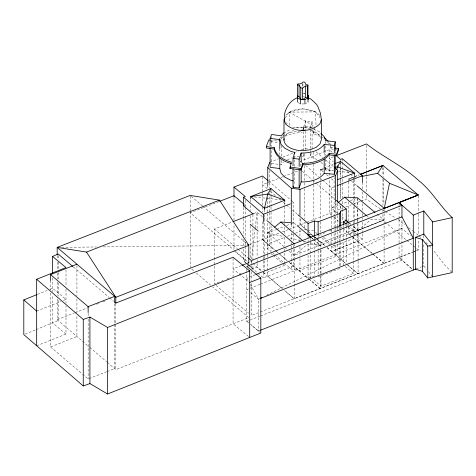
<?xml version="1.0" encoding="UTF-8"?>
<svg xmlns="http://www.w3.org/2000/svg" width="476" height="476" viewBox="0 0 476 476"><rect width="100%" height="100%" fill="white"/><g stroke="black" fill="none" stroke-linecap="round" stroke-linejoin="round"><path stroke-width="0.36" stroke-dasharray="2.38 1.78" d="M251.501 259.105L255.184 228.355M255.267 227.623L257.111 212.254L253.827 213.534M334.104 216.544L334.104 181.047L334.92 177.518M293.918 183.98L294.632 181.308L294.632 170.182M303.599 130.959L303.599 127.253L305.699 120.773L312.089 121.743L310.209 127.949L310.209 152.421M316.951 159.537L310.209 156.866L311.465 152.731M302.165 156.265L303.599 156.176L304.438 153.581M320.491 136.66L313.214 133.589L313.214 132.144L314.791 127.645M313.214 133.589L314.791 129.091M270.838 165.345L271.564 163.393L271.564 150.041M271.034 225.57L271.034 251.453L267.756 248.567L269.731 243.26L269.731 224.684M284.184 262.972L291.3 269.214L299.963 270.374L335.657 256.445L337.662 251.298L337.662 243.123M303.093 128.99L304.224 126.253L312.678 127.366M303.658 129.067L304.224 126.253M285.189 118.036L289.194 112.14C298.744 107.386 311.893 107.445 319.753 115.353M271.564 163.393L281.28 164.75L283.559 161.929M285.755 115.24L289.194 112.14L302.296 108.861L315.594 111.884L320.027 117.709M289.128 251.03L294.204 255.332L358.077 230.432L371.084 219.46L384.096 220.061L375.635 212.962M337.758 213.361L331.552 208.149L337.883 202.83M294.204 255.332L307.228 244.474L320.253 245.182L320.253 249.591M267.708 254.184L267.708 232.859L272.932 228.528M279.293 138.772C284.892 133.179 293.127 131.519 300.767 131.168M270.939 141.675L276.621 142.395L283.559 136.737M305.544 103.601L306.788 102.899M283.559 133.006L290.937 129.174M287.248 160.013L291.55 157.782M259.872 330.475L258.486 331.016L258.486 299.208L259.819 298.547M266.459 295.275L401.958 228.432L410.58 235.906M37.491 294.364L47.076 290.467M49.813 289.354L52.556 288.242L66.003 299.392L63.278 300.481M25.168 334.081L35.438 329.904M36.122 329.624L58.191 320.532L58.191 299.101M284.922 136.196L294.103 133.197L302.242 132.489M300.642 166.356L300.642 161.18L329.344 149.726L333.271 153.117M36.676 311.09L60.547 301.57M297.238 226.13L306.11 222.625M306.794 222.351L343.113 208M36.676 345.796L66.003 334.098L66.003 306.014M348.831 181.195L348.831 178.964L359.154 174.882M358.077 260.58L358.077 230.432L352.996 226.165L358.077 230.432L384.096 220.061M294.204 259.009L294.204 298.714L284.648 290.598L294.204 298.714L413.501 251.84M356.667 185.527L348.831 178.964L359.071 174.9M322.561 180.13L331.552 187.901L334.979 186.544M331.552 208.149L340.025 204.787M340.453 204.62L347.986 201.634M350.449 200.658L355.637 198.605M50.575 293.079L50.575 346.939L76.922 336.502L76.922 315.844M348.831 227.23L348.831 233.918L382.948 220.382L406.314 239.934M327.054 247.645L331.552 251.53L357.571 241.219L372.244 253.512M331.552 187.901L331.552 251.53L362.409 239.297L362.409 233.377M251.322 283.589L251.322 315.517L412.109 252.405M412.799 252.131L418.285 249.954L418.285 239.559M320.378 175.335L320.378 169.42L323.079 168.355M323.751 168.088L333.194 164.363M340.566 223.042L342.298 222.363L342.298 200.087M252.078 261.134L250.721 261.663L252.375 263.061M323.079 233.43L325.102 232.633M329.148 231.033L332.522 229.706M336.568 228.111L338.591 227.308M317.76 240.005L321.002 242.778L353.543 229.979L353.543 273.367L321.002 286.159L312.899 279.222M255.088 274.694L246.818 277.948L248.585 281.167M263.395 272.361L264.501 273.289L284.761 265.293L284.761 263.817M333.004 245.194L334.104 246.122L354.418 238.125L354.418 236.643M259.92 284.356L246.818 289.515L248.484 290.901M260.604 284.089L401.958 228.432M250.709 292.746L258.486 299.208L259.872 298.66M414.185 251.572L418.285 249.954L415.435 247.568M259.92 316.171L246.818 321.33L246.818 271.576M260.604 315.903L401.958 260.247L412.198 269.118L399.078 257.575L399.078 244.95M416.095 268.946L421.165 266.953M421.873 266.673L423.795 265.917L423.795 243.641M269.731 162.274L278.621 158.788M282.726 157.181L293.662 152.891M294.346 152.623L298.446 151.011M301.183 149.94L304.598 148.595L308.156 149.113M214.331 259.444L214.331 228.998L232.312 221.959M269.731 243.26L284.773 237.357M287.51 236.286L301.183 230.919M223.303 280.441L214.331 283.952L214.331 260.188M226.737 279.091L228.819 278.276M239.142 274.236L241.243 273.414M251.548 269.38L257.111 267.203L261.044 270.546M218.924 201.592L190.162 212.79L233.573 249.733M278.18 178.595L262.52 184.694L267.018 188.514M280.899 177.536L282.94 176.745M283.625 176.477L297.916 170.914M57.185 299.041L57.185 319.693L74.5 312.928M75.196 312.661L89.738 306.978M96.664 304.271L98.74 303.462M102.899 301.838L104.976 301.022M249.614 244.634L279.537 233.02M282.262 231.961L288.391 229.575M289.069 229.307L296.56 226.397M241.272 265.626L233.067 268.821L248.549 281.56M107.344 362.385L115.823 369.602L248.793 317.641L212.712 286.933M333.474 156.794L329.344 158.401L333.271 161.792M345.868 206.929L351.371 204.781M354.126 203.71L360.32 201.3M361.01 201.033L366.514 198.891L374.654 205.299L380.342 208.726M82.538 374.178L88.143 378.955L106.523 371.81M107.207 371.542L114.692 368.632L114.692 303.706M292.442 203.068L293.829 202.538L293.829 231.604M284.059 246.723L267.708 232.859L276.199 229.581M276.645 229.414L284.035 226.558M286.653 225.553L293.829 222.78L296.078 224.69M257.873 273.176L263.371 277.907L293.829 266.161L293.829 244.843M339.715 268.535L318.123 276.806L316.005 276.294M243.587 205.918L245.313 205.269M245.313 242.397L245.313 260.217L243.587 260.872L243.587 248.99M292.936 157.413L295.709 156.681L299.297 156.449M348.831 178.964L355.31 177.703M323.127 171.747L320.378 169.42L333.105 167.528M295.709 127.758L303.599 127.253M289.622 125.206L289.194 112.14L315.594 111.884L316.046 125.7M61.642 247.347L96.551 246.973M103.233 246.901L245.824 245.372M292.627 127.36L313.898 127.169M303.539 93.469L305.003 93.474M301.986 103.935L304.188 103.952M291.871 222.667L293.829 222.78M303.539 93.623L304.777 93.718M303.141 96.771L304.444 96.908M320.378 169.42L333.414 170.813M338.484 171.354L350.794 172.663M254.345 196.981L265.935 198.212M266.655 198.29L280.418 199.759M329.749 142.871L331.076 147.602L333.117 147.84M330.124 145.668L331.076 149.047L333.117 149.285M335.842 149.607L337.198 149.767M324.912 167.6L325.59 169.593L333.164 170.515M270.231 140.14L276.621 140.95L276.621 142.395M304.224 127.699L310.566 128.532M306.734 229.89L304.598 229.581L304.598 222.149M307.442 229.991L313.839 230.925M267.708 232.859L283.541 236.572M290.021 238.089L300.1 240.457M303.7 241.296L306.574 241.975M310.173 242.82L320.253 245.182L313.505 239.458M214.331 228.998L237.31 248.609M310.822 130.359L315.594 132.126L319.753 135.595L320.824 138.338M313.583 129.282L318.974 131.418L320.413 132.852M313.214 132.144L320.491 135.214M321.151 136.939L323.133 137.778M289.194 112.14L314.815 126.438M298.03 102.471L299.898 103.566M382.871 210.249L384.763 211.392M385.393 211.772L395.502 217.865M397.984 219.46L404.999 224.91M408.509 227.635L412.603 230.812M413.192 231.271L418.452 235.358M248.549 336.508L233.067 323.775L233.067 257.992M346.814 224.44L347.932 225.362M348.492 225.826L353.543 229.979M353.543 273.367L343.446 265.049L343.446 240.785M66.003 334.098L52.556 322.948L52.556 294.864M258.486 331.016L250.709 324.561L260.818 333.027M406.885 240.416L412.585 245.182M413.156 245.658L414.864 247.092M349.069 222.893L350.758 224.309M348.831 233.918L351.11 235.822M351.675 236.298L372.155 253.44M372.72 253.922L384.096 263.442L384.096 212.207M346.814 264.394L358.077 273.813L358.077 261.312M367.216 216.211L368.323 217.139M341.708 216.681L345.094 219.525M349.61 223.321L350.741 224.267M372.809 253.988L384.096 263.442M331.552 251.53L345.659 263.383M347.914 265.281L358.077 273.813M311.953 238.22L313.059 239.148M313.613 239.612L320.253 245.182M308.632 278.817L320.253 288.563L320.253 276.062M347.188 171.538L349.908 173.829M350.455 174.287L353.716 177.042L353.716 179.268M345.088 224.714L356.822 234.591M357.381 235.061L362.409 239.297M340.614 226.511L342.274 227.903M342.827 228.373L351.657 235.804M352.21 236.269L354.418 238.125M245.313 260.217L233.99 250.673L233.99 224.684M252.929 263.525L261.193 270.505M326.417 174.537L329.166 176.864M331.361 178.72L334.104 181.047M268.672 181.225L290.473 199.694M291.032 200.17L293.829 202.538M320.378 234.495L321.478 235.424M323.674 237.286L330.808 243.331M311.822 238.03L312.946 238.982M303.367 241.195L304.467 242.129M284.618 247.205L286.873 249.115M262.52 221.822L262.52 239.642L275.937 251.007M276.496 251.483L278.174 252.905M280.412 254.797L287.123 260.479M289.354 262.377L308.448 278.555M309.007 279.031L320.253 288.563M271.034 253.666L272.683 255.065M273.23 255.529L282.018 262.972M282.565 263.436L284.761 265.293M282.363 288.676L267.708 276.241L267.708 259.331M270.398 191.382L275.455 195.684M279.959 199.509L281.084 200.461M283.333 202.371L290.08 208.107M292.329 210.023L297.393 214.325M262.437 216.776L257.111 212.254L257.111 228.593M262.966 217.217L266.733 220.43M262.52 239.642L274.896 250.156M275.455 250.632L278.27 253.024M278.835 253.5L287.272 260.67M289.521 262.579L308.079 278.353L314.594 275.955L314.594 241.052M191.275 196.386L202.562 205.989M202.984 206.352L246.562 243.438M263.293 272.456L282.405 288.688M235.828 251.655L247.669 261.735M191.852 269.178L194.107 271.1M196.362 273.016L210.457 285.011M73.447 267L109.04 297.31M109.605 297.792L113.562 301.153M57.185 319.693L81.997 340.81M82.485 341.221L89.321 347.046M89.833 347.474L106.779 361.903M237.875 249.085L248.139 257.843M249.079 265.56L243.587 260.872L245.783 262.764M249.632 266.024L252.929 268.839L252.929 265.126M216.015 285.386L248.52 313.125M50.575 346.939L81.979 373.702M316.058 151.838L322.704 157.526M325.477 159.894L333.23 166.529M302.331 171.3L311.905 179.511M312.464 179.993L315.285 182.409M315.844 182.891L334.991 199.313M315.505 232.342L317.165 233.764M317.718 234.24L319.937 236.138M322.151 238.03L337.662 251.298M300.642 218.865L300.642 224.803L306.836 230.116M307.401 230.598L310.215 233.014M314.719 236.881L315.844 237.845M316.409 238.327L324.852 245.568M327.107 247.502L345.689 263.436M313.982 236.762L315.6 238.155M337.198 165.184L338.882 166.636M331.588 215.289L329.344 213.355L329.344 179.196M333.837 217.229L338.323 221.102M246.336 263.234L247.984 264.656M248.531 265.132L257.326 272.7M300.642 161.18L302.325 162.637M305.699 165.553L318.623 176.727M320.872 178.673L321.996 179.642M300.642 224.803L306.824 230.152M309.073 232.092L310.197 233.067M314.69 236.953L315.814 237.923M316.379 238.411L324.805 245.699M273.23 253.369L274.325 254.327M274.872 254.809L283.636 262.49M399.078 257.575L401.958 260.247L401.958 219.406M419.041 235.81L421.153 237.857M425.919 242.462L428.567 245.021M429.096 245.533L432.095 248.722M327.714 142.306L329.237 143.811M320.889 162.251L323.281 164.648M451.682 272.046L444.959 265.269L433.874 251.007M423.795 265.917L426.591 269.374M428.448 271.677L432.172 276.288M286.183 122.719L287.064 123.885M250.352 284.392L258.486 299.208M383.007 167.659L383.245 176.566M383.323 179.535L383.977 204.037M357.571 197.837L357.708 206.727M357.756 209.69L357.881 217.835M357.892 218.579L358.077 230.432M423.795 235.471L423.795 240.023M418.285 195.743L418.285 213.563M418.285 214.307L418.285 235.102M399.078 204.109L399.078 207.078M399.078 207.822L399.078 218.96M399.078 219.704L399.078 244.206M384.096 208.494L384.096 211.463M382.948 167.659L382.948 175.828M382.948 178.797L382.948 205.531M382.948 209.987L382.948 211.469M382.948 214.438L382.948 220.382L353.716 231.99L353.716 225.309M366.514 145.424L366.514 172.157M366.514 172.901L366.514 175.87M366.514 176.614L366.514 192.209M366.514 195.178L366.514 198.891M362.409 182.326L362.409 188.984M362.409 191.947L362.409 200.824M362.409 203.782L362.409 210.44M362.409 213.403L362.409 217.098M362.409 217.841L362.409 219.317M362.409 222.28L362.409 232.639M357.571 198.569L357.571 206.661M357.571 209.601L357.571 219.162M357.571 219.894L357.571 234.603M357.571 235.334L357.571 241.219M354.418 175.269L354.418 198.195M354.418 198.932L354.418 205.584M354.418 206.328L354.418 220.376M354.418 221.114L354.418 235.906M353.716 180.011L353.716 203.776M353.716 206.745L353.716 218.627M353.716 221.596L353.716 224.565M348.831 181.933L348.831 197.528M348.831 201.985L348.831 226.493M346.254 222.012L346.254 263.924M343.446 225.344L343.446 229.021M343.446 229.753L343.446 240.047M342.298 158.734L342.298 161.691M342.298 162.435L342.298 178.548M342.298 179.291L342.298 199.343M340.614 162.917L340.614 168.093M340.614 168.831L340.614 176.965M340.614 179.928L340.614 185.105M340.614 185.842L340.614 198.415M340.614 205.805L340.614 210.243M340.566 159.412L340.566 160.894M340.566 161.632L340.566 166.814M340.566 167.552L340.566 177.173M340.566 177.911L340.566 183.087M340.566 183.831L340.566 198.629M340.566 205.965L340.566 209.726M340.59 226.82L340.59 229.789M340.59 230.533L340.59 239.446M340.59 242.415L340.59 266.179M339.715 226.951L339.715 229.92M339.715 230.664L339.715 241.802M339.715 242.546L339.715 266.304M337.662 203.008L337.662 214.896M337.662 215.634L337.662 226.778M337.662 227.522L337.662 231.241M337.662 231.979L337.662 242.385M335.657 202.954L335.657 213.355M335.657 216.324L335.657 227.469M335.657 228.212L335.657 231.931M335.657 232.669L335.657 256.445M335.229 151.487L335.229 152.969M334.104 217.282L334.104 230.592M334.104 233.549L334.104 243.902M334.104 244.64L334.104 246.122M331.076 147.602L331.076 149.047M329.344 149.726L329.344 152.683M329.344 156.384L329.344 178.452M325.59 141.414L325.59 145.12M325.59 145.864L325.59 155.503M325.59 159.21L325.59 169.593M324.186 152.618L324.186 157.068M321.002 242.778L321.002 247.193M321.002 250.132L321.002 286.159M320.378 178.292L320.378 181.993M320.378 182.73L320.378 221.185M320.378 221.923L320.378 232.276M320.253 250.328L320.253 275.33M318.123 235.965L318.123 250.073M318.123 250.816L318.123 274.581M314.594 236.596L314.594 240.309M313.839 152.171L313.839 160.341M313.839 164.059L313.839 180.404M313.839 181.148L313.839 184.117M313.839 184.861L313.839 219.781M312.089 121.743L312.089 129.157M312.089 129.9L312.089 150.666M310.739 238.399L310.739 277.371L308.079 278.353L308.079 253.851M310.209 153.159L310.209 156.866M308.079 236.025L308.079 253.107M305.699 120.773L305.699 130.418M305.699 131.156L305.699 149.696M304.598 153.796L304.598 162.715M304.598 165.684L304.598 182.028M304.598 182.772L304.598 187.972M304.598 188.716L304.598 219.174M303.599 131.703L303.599 150.243M303.599 153.207L303.599 156.176M302.92 84.175L302.92 86.34M302.421 83.681L302.421 86.572M301.141 160.406L301.141 164.857M299.963 218.365L299.963 226.54M299.963 229.509L299.963 239.166M299.963 239.91L299.963 242.141M299.963 246.598L299.963 255.511M299.963 258.486L299.963 270.374M294.632 156.092L294.632 159.061M294.632 159.799L294.632 166.475M294.204 244.503L294.204 245.991M294.204 248.96L294.204 258.272M293.829 234.347L293.829 241.897M291.3 224.636L291.3 229.093M291.3 232.812L291.3 239.499M291.3 242.468L291.3 245.438M291.3 246.181L291.3 249.156M291.3 249.9L291.3 261.044M291.3 261.782L291.3 269.214M284.761 202.443L284.761 226.106M284.761 226.844L284.761 234.24M284.761 237.197L284.761 246.068M284.761 249.025L284.761 263.079M281.28 136.57L281.28 141.021M281.28 145.472L281.28 156.592M281.28 160.299L281.28 164.75M279.781 148.518L279.781 154.45M271.564 136.695L271.564 146.334M271.034 190.073L271.034 195.249M271.034 195.993L271.034 206.34M271.034 207.084L271.034 211.517M271.034 212.26L271.034 222.613M269.731 170.45L269.731 188.282M269.731 192.738L269.731 212.052M269.731 212.796L269.731 220.971M267.756 185.414L267.756 188.389M267.756 197.302L267.756 212.903M267.756 213.647L267.756 220.334M267.756 223.303L267.756 248.567M267.708 254.916L267.708 258.593M264.501 209.696L264.501 214.135M264.501 214.872L264.501 255.547M264.501 256.284L264.501 259.979M264.501 260.723L264.501 273.289M263.371 221.679L263.371 256.451M263.371 257.189L263.371 260.146M263.371 260.89L263.371 269.767M263.371 272.724L263.371 277.907M262.52 176.757L262.52 190.811M262.52 191.554L262.52 193.774M262.52 194.511L262.52 212.266M257.111 232.306L257.111 256.808M257.111 259.777L257.111 262.746M257.111 263.49L257.111 267.203M252.929 214.628L252.929 225.767M252.929 228.742L252.929 260.67M251.322 261.306L251.322 265.019M251.322 265.763L251.322 268.732M251.322 271.707L251.322 280.614M250.721 199.551L250.721 201.77M250.721 205.465L250.721 210.642M250.721 215.818L250.721 225.434M250.721 226.171L250.721 257.968M248.793 263.436L248.793 264.918M246.818 269.351L246.818 270.832M245.313 200.289L245.313 206.757M245.313 207.494L245.313 215.664M245.313 216.407L245.313 238.024M243.587 207.405L243.587 217.96M243.587 218.698L243.587 235.715M243.587 239.333L243.587 246.074M233.99 197.213L233.99 220.34M190.162 196.171L190.162 210.927M190.162 211.665L190.162 267.738M115.823 303.819L115.823 369.602M88.143 313.291L88.143 316.243M88.143 319.194L88.143 378.955M76.922 265.673L76.922 295.923M76.922 298.874L76.922 312.155M66.003 269.797L66.003 286.058M66.003 289.015L66.003 303.087M58.191 255.493L58.191 259.188M58.191 262.145L58.191 269.535M58.191 272.492L58.191 279.882M58.191 282.839L58.191 296.143M57.185 255.511L57.185 258.462M57.185 262.151L57.185 269.529M57.185 273.218L57.185 279.12M57.185 282.072L57.185 295.352M52.556 277.865L52.556 291.907M50.575 280.537L50.575 290.128M302.296 129.103A18.653 10.77 0 0 1 303.742 129.121M285.261 135.928A18.612 10.746 0 0 1 293.746 130.388M248.484 322.716L246.818 321.33L248.496 322.734"/><path stroke-width="0.71" d="M297.458 95.224L297.411 97.764L300.517 99.591L304.926 99.621L308.031 97.854L308.079 95.307L308.079 99.645M361.79 176.435L377.635 173.341L389.487 183.272L384.239 208.369L357.226 185.997M267.75 194.089L264.501 208.22L264.501 209.696M336.716 169.748L337.371 166.921L340.614 161.441L354.418 173.05L354.418 175.269M334.307 152.772L334.307 145.358L335.229 141.842L325.59 140.67L324.233 136.683L320.889 133.334M293.026 168.784L293.026 187.324L299.136 188.044L301.141 181.915C309.436 182.064 318.801 180.285 324.186 173.383L334.307 174.281L335.229 170.765L335.229 155.194M293.026 165.815L293.026 158.401L294.632 152.385L290.776 151.344L284.713 148.161L281.03 144.276L279.781 139.617L270.112 138.373L270.112 145.787M293.026 187.324L293.383 185.985M335.158 148.078L338.561 148.482L336.532 154.278L329.243 153.427C322.674 160.727 312.345 163.137 302.873 163.363L302.873 164.809L301.118 170.039L289.973 168.468L291.3 162.09C283.952 160.192 275.747 155.735 274.241 147.643L266.304 146.56L266.304 148.006L274.241 149.089C275.747 157.181 283.952 161.638 291.3 163.536M289.973 168.468L290.538 166.35M284.41 118.429L283.988 119.803L283.988 140.051A18.772 10.841 0 0 0 302.998 150.684L310.132 149.767L316.094 147.399L320.05 143.841L321.354 139.706L321.354 119.458L320.443 113.211L317.891 106.63L316.486 104.268L311.804 99.835L310.257 98.699L307.853 97.812M321.354 119.458L320.05 123.593C311.316 132.715 294.513 132.673 285.54 123.915C281.453 114.555 287.903 100.888 297.684 97.675M299.136 166.54L299.136 159.127L301.141 152.992C309.436 153.141 318.801 151.362 324.186 144.46L334.307 145.358M301.118 170.039L301.118 168.593L302.873 163.363M302.873 164.809C312.345 164.583 322.674 162.173 329.243 154.873L336.532 155.723L338.561 149.928L338.561 148.482M270.112 138.373L271.564 134.47L281.28 135.827L283.559 133.006M339.715 226.207L339.715 213.581L340.59 211.225L346.254 208.97L346.254 220.852M267.756 185.414L267.756 167.582L269.731 162.274M266.304 146.56L268.809 139.962L270.231 140.14M297.411 84.811L299.041 85.085L299.041 96.652L300.767 99.419L302.569 99.674L305.479 97.538L307.555 97.639L307.555 86.067L307.954 85.025L305.901 84.651L304.777 82.152L302.92 82.003L302.421 82.961L299.517 84.032L297.762 83.913L297.411 84.811L297.411 102.108M307.555 97.639L307.954 96.598L307.954 85.025M335.657 202.211L335.657 175.465L337.662 170.319L334.89 167.951M297.762 95.48L297.411 96.378L299.041 96.652M284.761 201.699L284.761 200.223L271.034 188.597L267.762 194.047L250.721 196.594L250.721 198.813M377.635 173.341L382.948 165.422L418.285 194.999L399.078 202.621L401.958 205.299L401.958 217.181M338.442 202.359L344.582 197.195L357.571 197.814L375.07 212.498M274.61 227.135L280.769 222.036L290.568 222.59M299.041 85.085L300.767 87.846L302.569 88.108L305.479 85.966L307.555 86.067M260.479 298.22L261.812 297.565M52.556 273.432L52.556 256.433L58.191 254.017L72.882 266.524M401.958 205.299L246.818 266.381L260.818 278.079L260.818 333.027L107.582 393.997L89.922 383.596L83.258 385.971L23.8 334.634L23.8 299.928L36.807 294.644M343.446 224.607L343.446 221.667L346.254 220.537L348.503 222.423M36.676 345.796L36.676 279.275L66.003 267.577L52.556 256.433M36.676 279.275L83.258 319.45L89.922 317.075L107.582 327.476L249.698 270.933L249.698 337.454M249.698 282.5L260.818 278.079M50.575 280.537L50.575 274.634L76.922 264.198M337.038 185.729L362.409 175.668L362.409 182.326M271.034 188.597L250.721 196.594L264.501 208.22L284.761 200.223L267.792 194.071M334.545 163.833L340.614 161.441M337.49 179.714L354.418 173.05L337.413 166.903M384.096 208.494L418.285 194.999L389.487 183.272M255.779 274.42L401.958 216.883L413.275 238.238L260.562 298.387M399.078 202.621L413.275 215.104L423.795 210.969L432.636 221.911L432.636 276.865L427.728 277.936L422.343 271.266L415.459 269.202L415.459 237.387L423.795 234.103L432.636 245.051L427.728 246.122L422.343 239.452L415.459 237.387M260.562 330.201L415.905 269.017M232.942 221.715L253.66 213.605M418.285 194.999L251.322 260.568L248.52 258.176M57.185 254.773L57.185 247.395L86.507 252.101L219.478 200.14L248.793 245.336L248.793 263.044M219.609 201.324L233.99 195.725L244.182 204.317M267.756 167.582L291.3 188.234L299.963 189.388L335.657 175.465M241.957 265.358L248.793 262.692M336.229 155.723L366.514 143.942C383.311 157.27 403.279 166.005 419.041 180.862C432.202 191.221 440.008 206.352 452.2 217.615L452.2 272.57L432.636 276.865M50.575 274.634L88.143 306.651L114.692 296.328L114.692 302.23M233.99 196.665L233.99 187.05L262.52 176.013L268.113 180.749M233.99 187.05L245.313 196.594L243.587 197.242L263.371 214.277L290.366 203.871M297.958 214.801L308.079 223.405L314.594 221.001L318.123 221.858L339.715 213.581M304.378 130.091L302.998 130.436L301.594 130.115M432.636 221.911L452.2 217.615M334.515 167.32L337.347 166.897M293.026 158.401L299.136 159.127M293.347 180.957L290.776 180.267L284.713 177.084L281.03 173.193L279.781 168.54L270.112 167.296L270.112 148.012M289.973 167.022L301.118 168.593M219.478 200.14L190.162 195.434L57.185 247.395L115.823 297.298L115.823 303.2M249.698 270.933L233.067 257.254L115.823 303.081L114.692 302.117M343.446 221.667L346.248 223.976M344.582 197.195L366.663 215.747M345.659 220.001L348.48 222.369M310.846 237.292L308.079 234.971L310.739 233.99L313.44 236.304M362.409 175.668L342.298 158.734L340.566 159.412L336.08 155.539M297.202 225.636L311.256 237.554M280.769 222.036L302.813 240.725M267.28 220.882L294.204 243.766M250.245 224.333L258.212 231.11M247.669 244.378L248.793 245.336L115.823 297.298L86.507 252.101M243.587 205.918L252.929 213.885M336.115 200.277L346.254 208.97M23.8 299.928L36.676 311.09M324.15 137.338L328.22 141.36M427.728 246.122L427.728 277.936M423.795 210.969L423.795 234.727M422.343 239.452L422.343 271.266M413.275 215.104L413.275 270.053M340.59 211.225L340.59 226.076M337.662 170.319L337.662 202.264M336.532 154.278L336.532 155.723M335.229 141.842L335.229 150.743M334.307 155.741L334.307 174.281M329.243 153.427L329.243 154.873M324.186 144.46L324.186 151.88M324.186 159.293L324.186 173.383M318.123 221.858L318.123 235.221M314.594 221.001L314.594 235.852M308.079 223.405L308.079 235.281M308.031 97.854L308.031 102.191M305.479 85.966L305.479 97.538M304.926 99.621L304.926 103.958M302.569 88.108L302.569 99.674M301.141 152.992L301.141 160.406M301.141 168.564L301.141 181.915M300.767 87.846L300.767 99.419M300.517 99.591L300.517 103.929M299.963 189.388L299.963 215.396M299.136 169.504L299.136 188.044M294.632 152.385L294.632 153.867M291.3 188.234L291.3 224.636M279.781 139.617L279.781 148.518M279.781 158.157L279.781 168.54M274.241 147.643L274.241 149.089M263.371 214.277L263.371 221.679M243.587 197.242L243.587 206.12M107.582 327.476L107.582 393.997M89.922 317.075L89.922 383.596M88.143 306.651L88.143 312.553M83.258 319.45L83.258 385.971M283.988 140.051A18.612 10.746 0 0 1 284.101 138.659M382.948 165.428L360.433 174.353L382.948 165.428"/></g></svg>
